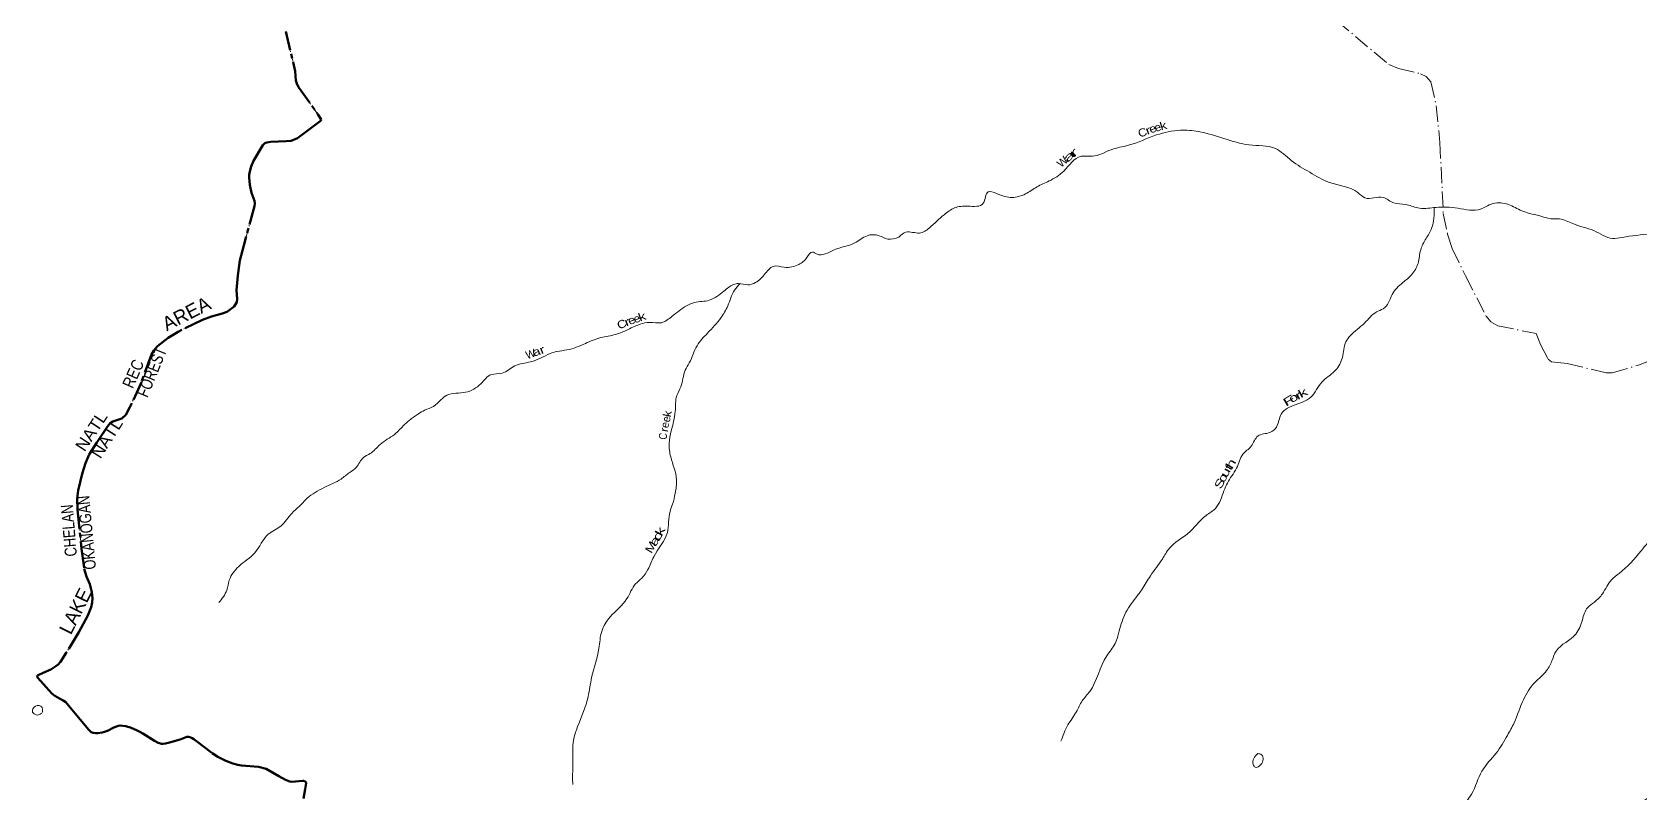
# Model space of a CAD drawing. Header units: feet. Extents: x 0 to 246606, y 183576 to 368785.
# Drawn here: x 100927 to 141135, y 299651 to 318692 of the extents above; entities that cross this region are included whole.
import ezdxf
from ezdxf.enums import TextEntityAlignment as Align

# ---------------------------------------------------------------- set-up
doc = ezdxf.new("R2010")
doc.units = ezdxf.units.FT
doc.header["$LTSCALE"] = 80
doc.linetypes.add('DOT_DASHED', pattern=[7.7, 5, -1.2, 0.3, -1.2])
doc.linetypes.add('LONG_DASH_SHORT_DASH', pattern=[9.9, 6, -1.2, 1.5, -1.2])
for name, color, linetype, lineweight in [('11', 7, 'LONG_DASH_SHORT_DASH', 60), ('39', 7, 'Continuous', 13), ('41', 7, 'Continuous', 13), ('44', 7, 'DOT_DASHED', 13)]:
    doc.layers.add(name, color=color, linetype=linetype, lineweight=lineweight)

msp = doc.modelspace()

# ---------------------------------------------------------------- linework, layer by layer
at = {"layer": '11'}
for points in [[(107265.24, 318706.51), (107449.37, 317939), (107501.21, 317713.04), (107517.73, 317482.09), (107538.1, 317404.9), (107585.59, 317318.17), (108076.51, 316628.6), (108149.6, 316508.77), (108145.44, 316487.7), (108129.15, 316466.9), (107829.17, 316240.92), (107556.57, 316043.92), (107404.31, 315978.12), (107271.16, 315963.45), (106896.03, 315948.33), (106789.1, 315932.3), (106739.7, 315913.44), (106688.07, 315868.79), (106462.71, 315471.26), (106399.75, 315333.76), (106363.22, 315207.29), (106363.22, 315207.29), (106352.65, 315122.57), (106351.36, 315055.72), (106368.4, 314877.57), (106406.19, 314671.23), (106484.79, 314472.66), (106493.78, 314408.32), (106482.21, 314345.95), (106215.04, 313359.07), (106120.45, 312985.54), (106066.52, 312607.79), (106032.23, 312243.05), (106054.03, 312027.72), (106046.14, 311940.53), (105978.25, 311831.76), (105810.12, 311709.63), (105704.87, 311665.01), (105408.01, 311580.33), (105181.97, 311498.69), (104571.92, 311203.33), (104326.35, 311050.06), (104063.06, 310840.43), (103970.37, 310731.04), (103911.74, 310631.33), (103656.2, 309940.31), (103368.39, 309316.43), (103264.4, 309124.43), (103169.23, 309034.21), (102939.83, 308956.57), (102879.56, 308919.18), (102808.67, 308834.79), (102539.83, 308437.05), (102353.4, 308130.25)], [(102353.4, 308130.25), (102256, 307913.76), (102177.1, 307649.82), (102074.25, 307235.73), (102052.16, 307030.15), (102061.67, 306747.18), (102163.29, 305774.39), (102229.73, 305274.86), (102285.34, 305084.04), (102368.96, 304888.25), (102418.3, 304691.69), (102434.77, 304543.39), (102429.99, 304429.9), (102403.04, 304316.09), (102315.9, 304104.64), (102090.01, 303689.61), (101777.05, 303171.49), (101634.11, 302953.51), (101577.16, 302887.56), (101521.21, 302837.98), (101394.94, 302762.23), (101201.04, 302671.87), (101091.24, 302624.43), (101060.36, 302607.17), (101053.43, 302586.92), (101063.41, 302556.53), (101209.2, 302388.12), (101418.33, 302155.18), (101492.27, 302099.16), (101606.43, 302037.18), (101699.43, 301986.25), (101765.16, 301938.35), (101877.46, 301809.26), (102123.02, 301504.77), (102340.67, 301250.36), (102401.51, 301192.97), (102448.94, 301172.75), (102512.4, 301165.24), (102570.14, 301168.49), (102672.7, 301183.49), (102731.12, 301196.75), (102809.49, 301227.26), (102970.5, 301306.64), (103033.64, 301332.82), (103084.57, 301347.86), (103129.54, 301354.97), (103196.33, 301353.13), (103269.04, 301341.08), (103319.09, 301328.09), (103382.85, 301306.13), (103548.64, 301237.58), (103620.28, 301202.61), (103691.39, 301162.06), (103984.9, 300972.1), (104072.62, 300925.55), (104108.91, 300912.98), (104160.18, 300904.48), (104203.86, 300904.48), (104262.62, 300910.51), (104363.17, 300932.52), (104623.43, 301011.44), (104747.88, 301061.13), (104793.15, 301072.52), (104817.11, 301074.33), (104836.66, 301073.12), (104870.68, 301066.08), (104907.01, 301052.32), (104929.42, 301041.03), (104966.63, 301018.4), (105037.63, 300966.55), (105424.45, 300670.75), (105571.24, 300572.62), (105767.91, 300475.89), (105941.98, 300410.03), (106064.13, 300374.74), (106155.32, 300360.37), (106582.12, 300329.46), (106772.04, 300277.41), (107089.86, 300088.13), (107259.87, 299998.8), (107366.11, 299960.68), (107415.58, 299953.7), (107415.58, 299953.7), (107685.6, 299974.4), (107711.92, 299973.35), (107752.06, 299955.06), (107771.15, 299932.04), (107775.02, 299920.08), (107749.41, 299767.66), (107708.82, 299531.66)]]:
    msp.add_lwpolyline(points, dxfattribs=at)
at = {"layer": '39'}
for points in [[(146082.67, 318170.19), (145841.55, 318182.04), (145643.28, 318385.76), (145432.55, 318617.64), (145297.46, 318609.86), (145157.47, 318349.29), (144895.11, 317870.83), (144552.43, 317522.78), (144466.4, 317303.33), (144529.25, 317118.11), (144566.65, 317031.64), (144507.6, 316913.63), (144336.06, 316594.02), (144360.32, 316268.81), (144469.07, 315962.86), (144362.46, 315775.5), (144169.79, 315532.46), (144154.45, 315307.84), (143917.66, 315203.75), (143802.57, 315210.38), (143673.24, 315065.19), (143502.15, 314870.95), (143179.08, 314567.62), (142664.79, 314227.51), (142407.06, 314024.08), (142175.22, 313847.27), (141390.79, 313649.31), (140665.55, 313559.26), (140425.76, 313533.98), (140194.76, 313611.94), (139957.21, 313730.24), (139432.42, 313905.57), (139104.04, 314026.77), (138882.07, 314028.01), (138608.79, 314099.36), (138353.79, 314160.84), (138163.31, 314225.15), (137824.38, 314382.61), (137440.7, 314408.08), (137065.4, 314247.65), (136784.86, 314254.21), (136200.92, 314319.61), (135962.99, 314306.49)], [(135962.99, 314306.49), (135557.52, 314299.34), (135253.8, 314384.46), (134952.65, 314425.13), (134692.7, 314559.33), (134240.86, 314549.57), (134063.65, 314682.79), (133354.32, 314932.62), (132858.78, 315189.19), (132399.08, 315484.64), (131999.87, 315782.87), (131345, 315873.66), (130715.46, 316035.53), (130073.69, 316207.36), (129627.37, 316240.12), (129029.6, 316121.36), (128326.63, 315863.78), (127898.24, 315753.22), (127428.15, 315589.57), (127143.67, 315587.99), (126710.46, 315218.57), (126344.32, 314971.31), (126043.48, 314825.98), (125751.15, 314646.38), (125423.35, 314559.33), (125032.7, 314657.5), (124820.35, 314697.28), (124700.78, 314416.75), (124312.29, 314343.09), (123979.95, 314296.42), (123719.74, 314129.36), (123352.64, 313797.17), (123108.07, 313670.74), (122766.8, 313692.71), (122589.96, 313569.57)], [(135972.03, 314306.99), (135906.91, 313790.21), (135766.9, 313531.66), (135633.19, 313252.97), (135566.83, 312912.45), (135404.98, 312625.32), (135189.46, 312434.56), (134918.84, 312131.9), (134830.57, 311930.62), (134691.25, 311777.22), (134526.81, 311696.28), (134229.64, 311419.57), (133870.46, 311099.61), (133765.39, 310950.69), (133675.46, 310559.33), (133505.94, 310239.75), (133208.44, 309989.32), (133061.41, 309807.51), (132924.72, 309605.62), (132523.93, 309386.23), (132145.61, 309144.88), (132028.64, 308817.88), (131864.86, 308684.39), (131567.33, 308597.73), (131395.01, 308340.79), (131185.66, 308140), (131030.65, 307790.28), (130909.97, 307598.69), (130714.88, 307226.22), (130502.5, 306784.79), (130268.64, 306607.95), (129808.25, 306153.27), (129352.72, 305793.68), (129176.57, 305520.52), (128877.14, 305102.25), (128669.49, 304766.01), (128510.76, 304551.71), (128235.53, 304133.74), (128082.04, 303662.73), (127994.47, 303404.84), (127786.4, 303102.97), (127359.74, 302209.97), (127175.02, 301977.14), (127023.17, 301696.2), (126815.37, 301372.09), (126640.92, 300963.49)], [(105594.25, 304430.88), (105788.65, 304738.69), (105854.21, 304992.3), (106088.62, 305337), (106489.09, 305675.7), (106829.25, 306139.02), (107138.34, 306343.1), (107417.61, 306662.08), (107599.59, 306834.23), (107799.37, 307038.96), (108221.01, 307305.12), (108647.34, 307520.78), (108863.86, 307683.25), (109030.16, 307814.76), (109205.19, 308055.59), (109371.91, 308154.75), (109626, 308386.45), (109981.06, 308635.59), (110234.96, 308881.45), (110391.1, 309016.88), (110579.67, 309148.67), (110736.38, 309239.61), (110953.72, 309337.38), (111143.93, 309499.53), (111292.23, 309614.63), (111758.83, 309689.24), (112138.62, 309904.31), (112400.88, 310130.05), (112673.67, 310165.83), (112989.11, 310347.74), (113384.52, 310449.77), (113636.32, 310543.92), (113871.7, 310656.08), (114043.07, 310708.78), (114293.55, 310748.32), (114754.99, 310909.82), (115143.73, 311058.27), (115509.12, 311133.63), (115901.7, 311298.31), (116355.38, 311433.42), (116652.98, 311429.06), (116922.16, 311588.15), (117281.09, 311851.5), (117480.43, 311932.87), (117850.1, 311990.08), (118217.56, 312219.16), (118458.39, 312379.91), (118583.52, 312407.77), (118814.67, 312376.29), (119104.53, 312501.26), (119340.06, 312759.02), (119448.36, 312837.22), (119721.9, 312814.36), (120089.4, 312883.67), (120291.56, 313060.13), (120427.49, 313193.28), (120545.52, 313144.2), (120959.17, 313244.43), (121485.16, 313422.91), (121794.56, 313602.73), (122096.15, 313602.46), (122313.81, 313518.23), (122589.96, 313569.57)], [(118619.36, 312407.16), (118482.39, 312244.72), (118313.44, 311846.23), (118141.11, 311552.86), (117806.03, 311166.45), (117544.89, 310853.77), (117352.07, 310422.63), (117251.2, 310239.36), (117139.1, 309827.43), (117040.74, 309605.76), (116999.34, 309204.83), (116900.23, 308726.33), (116849.62, 308412.24), (116886.36, 308072.95), (117033.33, 307504.51), (116997.22, 307164.31), (116933.89, 306894.55), (116869.45, 306711.73), (116803.4, 306181.07), (116461.03, 305574.13), (116317.32, 305258.88), (116166.27, 305042.62), (116010.24, 304899.1), (115792.3, 304532.36), (115373.16, 304072.09), (115161.21, 303711.49), (115093.81, 303285.97), (114910.91, 302555.65), (114821.9, 302079.29), (114568.14, 301350.11), (114465.06, 301023.23), (114441.93, 300303), (114434.43, 300098.66), (114439.21, 299884.35)], [(143558.15, 307065.85), (142936.93, 306841.01), (142625.05, 306772.36), (142408.21, 306686.72), (142182.63, 306493.81), (141791.24, 306329.13), (141467.28, 306096.56), (141143.03, 305726.5), (140595.24, 305161.53), (140399.51, 305001.35), (140175.91, 304650.76), (139974.71, 304444.01), (139802.94, 304304.35), (139673.54, 304003.47), (139508.54, 303645.53), (139019.55, 303218.8), (138919.45, 302995.13), (138781.5, 302732.56), (138488.59, 302437.7), (138199.45, 302003.39), (137968.59, 301426.26), (137801.01, 301112.77), (137518.05, 300668.42), (137162.51, 300219.11), (136903.36, 299645.66), (136687.74, 299301.24), (136649.4, 299141.03), (136619.08, 298823.21), (136496.43, 298627.56), (136469.89, 298491.76), (136348.82, 298492.25), (136261.77, 298353.66), (136171.73, 298293.88), (135888.62, 298183.14), (135202.36, 298041.02), (135064.63, 297922.01), (134828.01, 297644.04), (134568.34, 297272.77), (134612.53, 297127.76), (134688.06, 297057.95), (134721.65, 296953.23), (134794.31, 296790.38), (134788.79, 296426.37), (134784.55, 295637.79), (134751.83, 295350.27), (134651.32, 295158.94), (134589.91, 294907.45), (134432.72, 294569.84), (133956.97, 293730.8), (133683.96, 293458.44), (133432.26, 293095.36)], [(143559.54, 307071.29), (143471.07, 306724.43), (143327.67, 306575.02), (143008.35, 306293.98), (142879.58, 306104.32), (142849.73, 305909.84), (142968.79, 305426.1), (142980.95, 305260.46), (143134.52, 304437.48), (143301.64, 303499.42), (143161.36, 303101.36), (142938.58, 302684.06), (142778.46, 302097.71), (142617.54, 301414.3), (142443.07, 301167.45), (142289.24, 300884.46), (142135.31, 300447.81), (141953.18, 300168.51), (141395.31, 299603.42), (140844.8, 299254.76), (140482.65, 299011.6), (140135.79, 298513.87), (139942.4, 298005.96), (139776.36, 297730.9), (139591.63, 297498.07), (139440.84, 297293.98), (139235.82, 296909.25), (139075.59, 296492.74), (138976.17, 296214.48), (138836.46, 295931.68), (138421.34, 295245.05), (138061.73, 294959.46), (137867.02, 294718.42), (137726.96, 294302.16), (137428.08, 293517.94), (137327.65, 293320.55), (137153.67, 293035.29), (137078.18, 292779.57), (137019.9, 292439.16), (136919.92, 292205.38), (136803.83, 291969.38), (136453.18, 291613.13), (136241.66, 291102.97), (136205.11, 290477.75), (136140.87, 289807.7), (136132.26, 289528.57), (135990.53, 289245.73), (135893.24, 288797.67), (135816.02, 288519.7), (135704.3, 288095.71), (135657.24, 287342.98)], [(100995.44, 301642.96), (100937.63, 301690.98), (100946.68, 301774.01), (101097.37, 301860.83), (101177, 301807.23), (101187.97, 301740.63), (101164.6, 301669.56), (101106.38, 301632.43), (101057.96, 301619.69), (100994.91, 301643.16)], [(131559.48, 300655.21), (131458.57, 300531.1), (131448.32, 300383.38), (131497.6, 300315.26), (131640.02, 300381.76), (131694.86, 300513.87), (131657.1, 300628.64), (131560.85, 300658.09)]]:
    msp.add_spline(points, degree=3, dxfattribs=at)
at = {"layer": '44'}
for points in [[(133529.31, 318981.61), (134840.47, 317881.16), (135080.74, 317779.72), (135626.57, 317653.88), (135773.04, 317579.41), (135887.29, 317452.09), (136021.55, 316849.33), (136112.97, 315935.08), (136197.78, 314159.68), (136306.84, 313639.87), (136415.75, 313285.19), (136750.05, 312597.31), (137274.62, 311580.54), (137382.83, 311448.93), (137561.09, 311349.75), (138520.37, 311158.75), (138629.48, 310887.41), (138817.48, 310514.12), (138901.49, 310450.58), (139295.83, 310406.27), (140272.54, 310173.53), (140418.95, 310171.92), (141100.07, 310375.31), (141761.69, 310641.74)], [(107265.24, 318706.51), (107449.37, 317939), (107501.21, 317713.04), (107517.73, 317482.09), (107538.1, 317404.9), (107585.59, 317318.17), (108076.51, 316628.6), (108149.6, 316508.77), (108145.44, 316487.7), (108129.15, 316466.9), (107829.17, 316240.92), (107556.57, 316043.92), (107404.31, 315978.12), (107271.16, 315963.45), (106896.03, 315948.33), (106789.1, 315932.3), (106739.7, 315913.44), (106688.07, 315868.79), (106462.71, 315471.26), (106399.75, 315333.76), (106363.22, 315207.29), (106363.22, 315207.29), (106352.65, 315122.57), (106351.36, 315055.72), (106368.4, 314877.57), (106406.19, 314671.23), (106484.79, 314472.66), (106493.78, 314408.32), (106482.21, 314345.95), (106215.04, 313359.07), (106120.45, 312985.54), (106066.52, 312607.79), (106032.23, 312243.05), (106054.03, 312027.72), (106046.14, 311940.53), (105978.25, 311831.76), (105810.12, 311709.63), (105704.87, 311665.01), (105408.01, 311580.33), (105181.97, 311498.69), (104571.92, 311203.33), (104326.35, 311050.06), (104063.06, 310840.43), (103970.37, 310731.04), (103911.74, 310631.33), (103656.2, 309940.31), (103368.39, 309316.43), (103264.4, 309124.43), (103169.23, 309034.21), (102939.83, 308956.57), (102879.56, 308919.18), (102808.67, 308834.79), (102539.83, 308437.05), (102353.4, 308130.25)], [(102353.4, 308130.25), (102256, 307913.76), (102177.1, 307649.82), (102074.25, 307235.73), (102052.16, 307030.15), (102061.67, 306747.18), (102163.29, 305774.39), (102229.73, 305274.86), (102285.34, 305084.04), (102368.96, 304888.25), (102418.3, 304691.69), (102434.77, 304543.39), (102429.99, 304429.9), (102403.04, 304316.09), (102315.9, 304104.64), (102090.01, 303689.61), (101777.05, 303171.49), (101634.11, 302953.51), (101577.16, 302887.56), (101521.21, 302837.98), (101394.94, 302762.23), (101201.04, 302671.87), (101091.24, 302624.43), (101060.36, 302607.17), (101053.43, 302586.92), (101063.41, 302556.53), (101209.2, 302388.12), (101418.33, 302155.18), (101492.27, 302099.16), (101606.43, 302037.18), (101699.43, 301986.25), (101765.16, 301938.35), (101877.46, 301809.26), (102123.02, 301504.77), (102340.67, 301250.36), (102401.51, 301192.97), (102448.94, 301172.75), (102512.4, 301165.24), (102570.14, 301168.49), (102672.7, 301183.49), (102731.12, 301196.75), (102809.49, 301227.26), (102970.5, 301306.64), (103033.64, 301332.82), (103084.57, 301347.86), (103129.54, 301354.97), (103196.33, 301353.13), (103269.04, 301341.08), (103319.09, 301328.09), (103382.85, 301306.13), (103548.64, 301237.58), (103620.28, 301202.61), (103691.39, 301162.06), (103984.9, 300972.1), (104072.62, 300925.55), (104108.91, 300912.98), (104160.18, 300904.48), (104203.86, 300904.48), (104262.62, 300910.51), (104363.17, 300932.52), (104623.43, 301011.44), (104747.88, 301061.13), (104793.15, 301072.52), (104817.11, 301074.33), (104836.66, 301073.12), (104870.68, 301066.08), (104907.01, 301052.32), (104929.42, 301041.03), (104966.63, 301018.4), (105037.63, 300966.55), (105424.45, 300670.75), (105571.24, 300572.62), (105767.91, 300475.89), (105941.98, 300410.03), (106064.13, 300374.74), (106155.32, 300360.37), (106582.12, 300329.46), (106772.04, 300277.41), (107089.86, 300088.13), (107259.87, 299998.8), (107366.11, 299960.68), (107415.58, 299953.7), (107415.58, 299953.7), (107685.6, 299974.4), (107711.92, 299973.35), (107752.06, 299955.06), (107771.15, 299932.04), (107775.02, 299920.08), (107749.41, 299767.66), (107708.82, 299531.66)]]:
    msp.add_lwpolyline(points, dxfattribs=at)

# ---------------------------------------------------------------- texts
at = {"layer": '41'}
for s, rotation, width, p in [('k', 16.359, 1.25, (129225.48, 316258.96)), ('C', 21.47, 1.15, (128715.25, 316091.18)), ('r', 21.47, 1.4, (128855.92, 316146.52)), ('e', 19.349, 1.2, (128966, 316187.04)), ('e', 15.869, 1.1, (129086.59, 316219.74)), ('a', 42.097, 2, (126907.36, 315512.77)), ('r', 42.359, 2.15, (127026.81, 315610.33)), ('k', 20.613, 1.4, (116206.41, 311485.98)), ('C', 24.047, 1.2, (115703.97, 311301.46)), ('r', 22.816, 1.45, (115835.74, 311357.94)), ('e', 19.181, 1.2, (115939.44, 311398.73)), ('e', 16.812, 1.1, (116068.97, 311437.58)), ('r', 21.386, 1.4, (113710.03, 310661.38)), ('W', 17.992, 0.95, (113413.52, 310551.91)), ('a', 19.616, 1.3, (113562.94, 310611.65)), ('F', 30.953, 1.8, (132388.13, 309398.06)), ('o', 30.953, 1.5, (132500.49, 309469.41)), ('r', 28.143, 1.6, (132622.45, 309525.91)), ('k', 29.143, 1.65, (132733.92, 309590.06)), ('k', 78.296, 1.15, (116902.35, 309131.03)), ('r', 79.506, 1.1, (116820.28, 308733.95)), ('C', 82.194, 0.85, (116791.44, 308576.85)), ('o', 62.065, 1.4, (130769.39, 307504.34)), ('u', 62.065, 1.55, (130839.11, 307638.3)), ('t', 60.36, 1.4, (130917.19, 307765.98)), ('h', 60.227, 1.55, (130973.87, 307854.3)), ('S', 62.646, 1.45, (130695.51, 307362.89)), ('a', 58.385, 1.65, (116567.8, 305917.36)), ('k', 61.146, 1.65, (116710.32, 306166.58)), ('c', 58.385, 1.7, (116642.92, 306043.82)), ('M', 59.293, 1.3, (116476.35, 305767.13))]:
    msp.add_text(s, height=200, rotation=rotation, dxfattribs=dict(at, width=width)).set_placement(p, align=Align.CENTER)
for s, rotation, p in [('W', 42.732, (126743.34, 315378.29)), ('e', 78.3, (116841.42, 308853.35)), ('e', 78.3, (116874.87, 308998.39))]:
    msp.add_text(s, height=200, rotation=rotation, dxfattribs=at).set_placement(p, align=Align.CENTER)
at = {"layer": '44'}
for s, rotation, p in [('AREA', 26.967, (104291.64, 311210.56)), ('LAKE', 63.632, (101895.3, 303605.07))]:
    msp.add_text(s, height=350, rotation=rotation, dxfattribs=at).set_placement(p)
for s, rotation, width, p in [('FOREST', 67.668, 0.8, (103807.49, 309538.33)), ('REC', 66.207, 0.85, (103442.43, 309763.09)), ('NATL', 56.773, 1.05, (102235.96, 308184.02)), ('NATL', 57.575, 1.05, (102631.14, 308008.16)), ('CHELAN', 94.764, 0.8, (102047.56, 305596.8)), ('OKANOGAN', 95.308, 0.8, (102524.08, 305271.8))]:
    msp.add_text(s, height=300, rotation=rotation, dxfattribs=dict(at, width=width)).set_placement(p)

doc.saveas('drawing.dxf')
